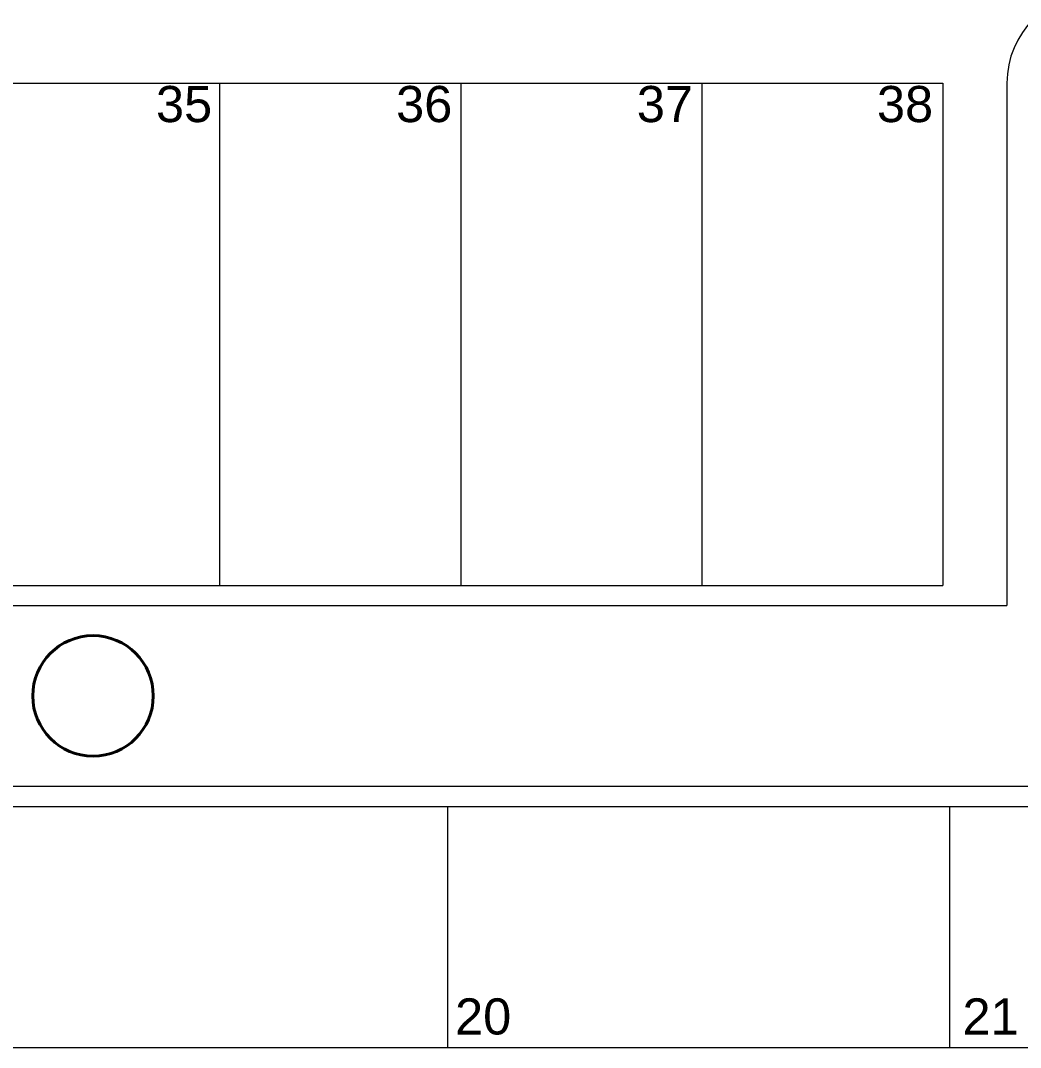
# Model space of a CAD drawing. Header units: inches. Extents: x 13 to 261, y -112 to -47.
# Drawn here: x 198.67 to 208.62, y -88.33 to -78.1 of the extents above; entities that cross this region are included whole.
import ezdxf

# ---------------------------------------------------------------- set-up
doc = ezdxf.new("R2010")
doc.units = ezdxf.units.IN
doc.header["$MEASUREMENT"] = 0
for name, color, linetype, lineweight in [('BANQUETA', 2, 'Continuous', 18), ('CAJONES', 3, 'Continuous', 20), ('COLUMNAS', 20, 'Continuous', 40), ('TEXTOS', 124, 'Continuous', 30)]:
    doc.layers.add(name, color=color, linetype=linetype, lineweight=lineweight)
doc.styles.add('TEXTOS', font='ARIALUNI.TTF', dxfattribs={"height": 0.36})

msp = doc.modelspace()

# ---------------------------------------------------------------- linework, layer by layer
at = {"layer": 'BANQUETA'}
for p, q in [((208.49, -78.727), (208.49, -83.927)), ((190.29, -83.927), (208.49, -83.927)), ((168.565, -85.727), (249.783, -85.727))]:
    msp.add_line(p, q, dxfattribs=at)
msp.add_arc((209.39, -78.727), 0.9, 0, 180, dxfattribs=at)
at = {"layer": 'CAJONES'}
for p, q in [((191.051, -78.727), (207.851, -78.727)), ((200.651, -78.727), (200.651, -83.727)), ((203.051, -78.727), (203.051, -83.727)), ((205.451, -78.727), (205.451, -83.727)), ((207.851, -78.727), (207.851, -83.727)), ((191.051, -83.727), (207.851, -83.727)), ((187.919, -85.927), (227.919, -85.927)), ((202.919, -85.927), (202.919, -88.327)), ((207.919, -85.927), (207.919, -88.327)), ((187.919, -88.327), (227.919, -88.327))]:
    msp.add_line(p, q, dxfattribs=at)
at = {"layer": 'COLUMNAS'}
msp.add_circle((199.39, -84.827), 0.6, dxfattribs=at)

# ---------------------------------------------------------------- texts
at = {"layer": 'TEXTOS', "style": 'TEXTOS'}
for s, p in [('35', (200.017, -79.115)), ('36', (202.408, -79.115)), ('37', (204.805, -79.115)), ('38', (207.196, -79.115)), ('20', (202.995, -88.198)), ('21', (208.048, -88.198))]:
    msp.add_text(s, height=0.36, dxfattribs=at).set_placement(p)

doc.saveas('drawing.dxf')
